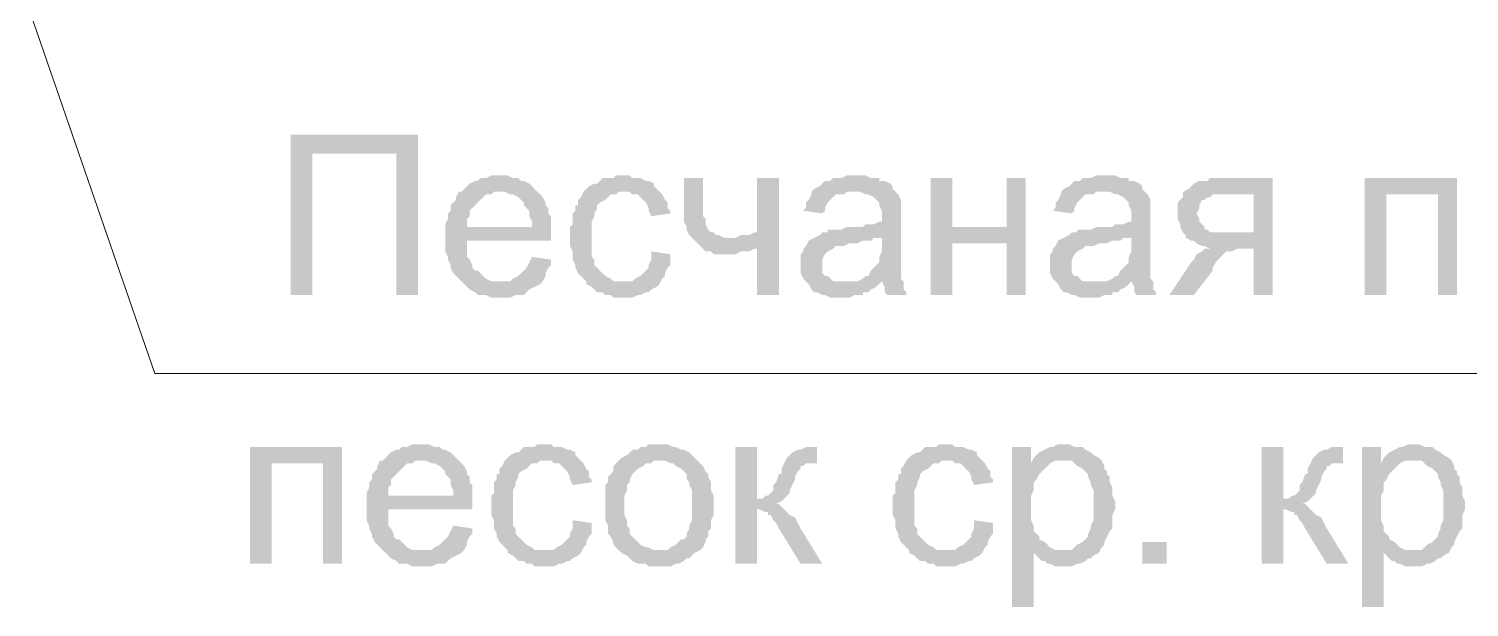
# Model space of a CAD drawing. Header units: millimetres. Extents: x -383313 to -161684, y -117025 to 99224.
# Drawn here: x -362985 to -360737, y -6086 to -5184 of the extents above; entities that cross this region are included whole.
import ezdxf

# ---------------------------------------------------------------- set-up
doc = ezdxf.new("R2010")
doc.units = ezdxf.units.MM
doc.header["$MEASUREMENT"] = 0
doc.layers.add('PDF_Geometry', color=7, linetype='Continuous')
doc.layers.add('PDF_Solid Fills', color=7, linetype='Continuous')

# ---------------------------------------------------------------- blocks, each defined once
blk = doc.blocks.new('A$Cf5759c35')
at = {"layer": 'PDF_Solid Fills'}
for points in [[(-3915.8, 12915.9), (-4114.8, 12915.9), (-4114.8, 12666.1), (-4080.9, 12666.1), (-4080.9, 12886.3), (-3949.7, 12886.3)], [(-3788.8, 12852.4), (-3788.8, 12852.4), (-3801.5, 12852.4), (-3810, 12848.2), (-3818.5, 12848.2), (-3822.7, 12843.9), (-3826.9, 12843.9), (-3835.4, 12839.7), (-3839.6, 12835.5), (-3843.9, 12831.2), (-3848.1, 12827), (-3788.8, 12827), (-3784.6, 12827), (-3780.4, 12827), (-3771.9, 12822.8), (-3767.7, 12822.8), (-3759.2, 12818.5), (-3755, 12814.3), (-3750.7, 12810.1), (-3750.7, 12805.8), (-3746.5, 12801.6), (-3742.3, 12797.4), (-3742.3, 12788.9), (-3738, 12780.4), (-3738, 12772), (-3839.6, 12772), (-3708.4, 12772), (-3708.4, 12780.4), (-3708.4, 12788.9), (-3712.6, 12793.1), (-3712.6, 12801.6), (-3716.9, 12805.8), (-3716.9, 12810.1), (-3721.1, 12818.5), (-3725.3, 12822.8), (-3729.6, 12827), (-3733.8, 12831.2), (-3738, 12835.5), (-3742.3, 12839.7), (-3750.7, 12843.9), (-3755, 12843.9), (-3759.2, 12848.2), (-3767.7, 12848.2), (-3776.1, 12852.4), (-3780.4, 12852.4)], [(-3594.1, 12852.4), (-3606.8, 12852.4), (-3611, 12848.2), (-3628, 12848.2), (-3632.2, 12843.9), (-3636.4, 12839.7), (-3640.7, 12839.7), (-3649.1, 12835.5), (-3653.4, 12831.2), (-3657.6, 12827), (-3661.8, 12818.5), (-3666.1, 12814.3), (-3666.1, 12805.8), (-3670.3, 12805.8), (-3670.3, 12797.4), (-3674.5, 12793.1), (-3674.5, 12784.7), (-3674.5, 12776.2), (-3678.8, 12772), (-3678.8, 12763.5), (-3678.8, 12755), (-3678.8, 12746.6), (-3678.8, 12742.3), (-3674.5, 12733.9), (-3674.5, 12725.4), (-3674.5, 12721.2), (-3670.3, 12712.7), (-3670.3, 12708.5), (-3666.1, 12700), (-3661.8, 12695.8), (-3657.6, 12691.5), (-3653.4, 12687.3), (-3594.1, 12687.3), (-3598.3, 12687.3), (-3602.6, 12687.3), (-3611, 12687.3), (-3615.3, 12691.5), (-3623.7, 12695.8), (-3628, 12700), (-3632.2, 12704.2), (-3632.2, 12704.2), (-3636.4, 12708.5), (-3640.7, 12712.7), (-3640.7, 12721.2), (-3644.9, 12725.4), (-3644.9, 12733.9), (-3644.9, 12738.1), (-3644.9, 12746.6), (-3644.9, 12755), (-3644.9, 12759.3), (-3644.9, 12767.7), (-3644.9, 12776.2), (-3644.9, 12780.4), (-3640.7, 12788.9), (-3640.7, 12793.1), (-3636.4, 12801.6), (-3636.4, 12805.8), (-3632.2, 12810.1), (-3632.2, 12810.1), (-3623.7, 12814.3), (-3619.5, 12818.5), (-3615.3, 12822.8), (-3606.8, 12822.8), (-3602.6, 12827), (-3594.1, 12827), (-3539.1, 12827), (-3543.3, 12831.2), (-3547.5, 12835.5), (-3547.5, 12839.7), (-3556, 12843.9), (-3560.2, 12843.9), (-3568.7, 12848.2), (-3572.9, 12848.2), (-3581.4, 12848.2), (-3585.6, 12852.4)], [(-3471.3, 12848.2), (-3501, 12848.2), (-3501, 12780.4), (-3496.7, 12772), (-3496.7, 12767.7), (-3492.5, 12759.3), (-3488.3, 12755), (-3429, 12755), (-3437.5, 12755), (-3445.9, 12759.3), (-3450.2, 12759.3), (-3454.4, 12763.5), (-3458.6, 12763.5), (-3462.9, 12767.7), (-3467.1, 12776.2), (-3467.1, 12780.4), (-3467.1, 12784.7), (-3471.3, 12788.9), (-3471.3, 12797.4), (-3471.3, 12805.8), (-3471.3, 12814.3)], [(-3352.8, 12848.2), (-3386.7, 12848.2), (-3386.7, 12763.5), (-3390.9, 12763.5), (-3399.4, 12759.3), (-3407.8, 12759.3), (-3412.1, 12759.3), (-3420.5, 12755), (-3424.8, 12755), (-3429, 12755), (-3488.3, 12755), (-3484, 12750.8), (-3479.8, 12746.6), (-3475.6, 12742.3), (-3386.7, 12738.1), (-3386.7, 12666.1), (-3352.8, 12666.1)], [(-3230, 12852.4), (-3230, 12852.4), (-3247, 12852.4), (-3255.4, 12848.2), (-3259.7, 12848.2), (-3268.1, 12848.2), (-3272.4, 12843.9), (-3280.8, 12843.9), (-3285.1, 12839.7), (-3289.3, 12835.5), (-3297.8, 12831.2), (-3302, 12827), (-3238.5, 12827), (-3234.3, 12827), (-3225.8, 12827), (-3217.3, 12822.8), (-3213.1, 12822.8), (-3204.6, 12818.5), (-3200.4, 12814.3), (-3200.4, 12814.3), (-3196.2, 12810.1), (-3196.2, 12805.8), (-3191.9, 12797.4), (-3191.9, 12788.9), (-3191.9, 12788.9), (-3191.9, 12780.4), (-3196.2, 12780.4), (-3204.6, 12776.2), (-3208.9, 12776.2), (-3217.3, 12776.2), (-3221.6, 12772), (-3230, 12772), (-3238.5, 12772), (-3247, 12772), (-3255.4, 12767.7), (-3263.9, 12767.7), (-3268.1, 12767.7), (-3276.6, 12767.7), (-3276.6, 12763.5), (-3285.1, 12763.5), (-3289.3, 12759.3), (-3191.9, 12755), (-3191.9, 12746.6), (-3191.9, 12742.3), (-3191.9, 12733.9), (-3196.2, 12725.4), (-3196.2, 12721.2), (-3196.2, 12716.9), (-3200.4, 12712.7), (-3204.6, 12708.5), (-3208.9, 12704.2), (-3213.1, 12695.8), (-3217.3, 12695.8), (-3221.6, 12691.5), (-3230, 12687.3), (-3191.9, 12687.3), (-3191.9, 12687.3), (-3187.7, 12678.8), (-3187.7, 12670.4), (-3183.5, 12666.1), (-3153.8, 12666.1), (-3153.8, 12670.4), (-3158.1, 12674.6), (-3158.1, 12683.1), (-3158.1, 12687.3), (-3162.3, 12691.5), (-3162.3, 12695.8), (-3162.3, 12700), (-3162.3, 12704.2), (-3162.3, 12712.7), (-3162.3, 12721.2), (-3162.3, 12729.6), (-3162.3, 12742.3), (-3162.3, 12784.7), (-3162.3, 12784.7), (-3162.3, 12793.1), (-3162.3, 12801.6), (-3162.3, 12805.8), (-3162.3, 12810.1), (-3162.3, 12814.3), (-3166.5, 12822.8), (-3170.8, 12827), (-3175, 12831.2), (-3175, 12835.5), (-3179.2, 12839.7), (-3187.7, 12843.9), (-3196.2, 12843.9), (-3196.2, 12848.2), (-3204.6, 12848.2), (-3208.9, 12848.2), (-3217.3, 12852.4), (-3225.8, 12852.4)], [(-3081.9, 12848.2), (-3115.7, 12848.2), (-3115.7, 12666.1), (-3081.9, 12666.1), (-3081.9, 12746.6), (-2997.2, 12746.6), (-3081.9, 12772)], [(-2967.6, 12848.2), (-2997.2, 12848.2), (-2997.2, 12772), (-3081.9, 12772), (-2997.2, 12746.6), (-2997.2, 12666.1), (-2967.6, 12666.1)], [(-2840.6, 12852.4), (-2840.6, 12852.4), (-2857.5, 12852.4), (-2866, 12848.2), (-2870.2, 12848.2), (-2878.7, 12848.2), (-2882.9, 12843.9), (-2891.4, 12843.9), (-2895.6, 12839.7), (-2899.8, 12835.5), (-2908.3, 12831.2), (-2912.5, 12827), (-2849, 12827), (-2844.8, 12827), (-2836.3, 12827), (-2827.9, 12822.8), (-2823.6, 12822.8), (-2815.2, 12818.5), (-2810.9, 12814.3), (-2810.9, 12814.3), (-2806.7, 12810.1), (-2806.7, 12805.8), (-2802.5, 12797.4), (-2802.5, 12788.9), (-2802.5, 12788.9), (-2802.5, 12780.4), (-2806.7, 12780.4), (-2815.2, 12776.2), (-2819.4, 12776.2), (-2827.9, 12776.2), (-2832.1, 12772), (-2840.6, 12772), (-2849, 12772), (-2857.5, 12772), (-2866, 12767.7), (-2874.4, 12767.7), (-2878.7, 12767.7), (-2887.1, 12767.7), (-2887.1, 12763.5), (-2895.6, 12763.5), (-2899.8, 12759.3), (-2802.5, 12755), (-2802.5, 12746.6), (-2802.5, 12742.3), (-2802.5, 12733.9), (-2806.7, 12725.4), (-2806.7, 12721.2), (-2806.7, 12716.9), (-2810.9, 12712.7), (-2815.2, 12708.5), (-2819.4, 12704.2), (-2823.6, 12695.8), (-2827.9, 12695.8), (-2832.1, 12691.5), (-2840.6, 12687.3), (-2802.5, 12687.3), (-2802.5, 12687.3), (-2798.2, 12678.8), (-2798.2, 12670.4), (-2794, 12666.1), (-2764.4, 12666.1), (-2764.4, 12670.4), (-2768.6, 12674.6), (-2768.6, 12683.1), (-2768.6, 12687.3), (-2772.8, 12691.5), (-2772.8, 12695.8), (-2772.8, 12700), (-2772.8, 12704.2), (-2772.8, 12712.7), (-2772.8, 12721.2), (-2772.8, 12729.6), (-2772.8, 12742.3), (-2772.8, 12784.7), (-2772.8, 12784.7), (-2772.8, 12793.1), (-2772.8, 12801.6), (-2772.8, 12805.8), (-2772.8, 12810.1), (-2772.8, 12814.3), (-2777.1, 12822.8), (-2781.3, 12827), (-2785.5, 12831.2), (-2785.5, 12835.5), (-2789.8, 12839.7), (-2798.2, 12843.9), (-2806.7, 12843.9), (-2806.7, 12848.2), (-2815.2, 12848.2), (-2819.4, 12848.2), (-2827.9, 12852.4), (-2836.3, 12852.4)], [(-2582.3, 12848.2), (-2679.7, 12848.2), (-2683.9, 12843.9), (-2696.6, 12843.9), (-2705.1, 12839.7), (-2709.3, 12835.5), (-2713.6, 12831.2), (-2713.6, 12831.2), (-2722, 12827), (-2612, 12822.8), (-2612, 12763.5), (-2645.8, 12763.5), (-2717.8, 12759.3), (-2717.8, 12755), (-2709.3, 12750.8), (-2705.1, 12750.8), (-2700.9, 12746.6), (-2692.4, 12742.3), (-2688.2, 12742.3), (-2679.7, 12738.1), (-2683.9, 12738.1), (-2612, 12738.1), (-2612, 12666.1), (-2582.3, 12666.1)], [(-2294.5, 12848.2), (-2438.4, 12848.2), (-2438.4, 12666.1), (-2404.5, 12666.1), (-2404.5, 12822.8), (-2324.1, 12822.8)], [(-3848.1, 12827), (-3852.3, 12827), (-3856.6, 12818.5), (-3856.6, 12814.3), (-3860.8, 12810.1), (-3865, 12805.8), (-3865, 12797.4), (-3869.3, 12793.1), (-3869.3, 12784.7), (-3873.5, 12776.2), (-3873.5, 12772), (-3873.5, 12763.5), (-3873.5, 12755), (-3873.5, 12746.6), (-3873.5, 12742.3), (-3873.5, 12733.9), (-3869.3, 12725.4), (-3869.3, 12721.2), (-3865, 12712.7), (-3865, 12708.5), (-3860.8, 12700), (-3856.6, 12695.8), (-3852.3, 12691.5), (-3848.1, 12687.3), (-3788.8, 12687.3), (-3788.8, 12687.3), (-3797.3, 12687.3), (-3801.5, 12687.3), (-3810, 12691.5), (-3814.2, 12695.8), (-3818.5, 12700), (-3822.7, 12704.2), (-3826.9, 12704.2), (-3831.2, 12708.5), (-3831.2, 12712.7), (-3835.4, 12721.2), (-3839.6, 12725.4), (-3839.6, 12733.9), (-3839.6, 12742.3), (-3839.6, 12750.8), (-3708.4, 12750.8), (-3708.4, 12750.8), (-3708.4, 12755), (-3708.4, 12763.5), (-3708.4, 12772), (-3839.6, 12772), (-3839.6, 12776.2), (-3839.6, 12784.7), (-3835.4, 12788.9), (-3835.4, 12797.4), (-3831.2, 12801.6), (-3826.9, 12805.8), (-3822.7, 12810.1), (-3818.5, 12814.3), (-3814.2, 12818.5), (-3810, 12822.8), (-3801.5, 12822.8), (-3797.3, 12827), (-3788.8, 12827)], [(-3539.1, 12827), (-3594.1, 12827), (-3585.6, 12827), (-3581.4, 12822.8), (-3572.9, 12822.8), (-3568.7, 12818.5), (-3564.5, 12814.3), (-3560.2, 12810.1), (-3556, 12801.6), (-3556, 12797.4), (-3551.8, 12788.9), (-3522.1, 12793.1), (-3522.1, 12797.4), (-3526.4, 12801.6), (-3526.4, 12810.1), (-3530.6, 12814.3), (-3534.8, 12822.8)], [(-3302, 12827), (-3302, 12822.8), (-3306.2, 12814.3), (-3310.5, 12810.1), (-3310.5, 12801.6), (-3314.7, 12797.4), (-3285.1, 12793.1), (-3280.8, 12797.4), (-3280.8, 12801.6), (-3276.6, 12810.1), (-3272.4, 12814.3), (-3268.1, 12818.5), (-3263.9, 12822.8), (-3259.7, 12822.8), (-3251.2, 12822.8), (-3247, 12827), (-3238.5, 12827)], [(-2912.5, 12827), (-2912.5, 12822.8), (-2916.8, 12814.3), (-2921, 12810.1), (-2921, 12801.6), (-2925.2, 12797.4), (-2895.6, 12793.1), (-2891.4, 12797.4), (-2891.4, 12801.6), (-2887.1, 12810.1), (-2882.9, 12814.3), (-2878.7, 12818.5), (-2874.4, 12822.8), (-2870.2, 12822.8), (-2861.7, 12822.8), (-2857.5, 12827), (-2849, 12827)], [(-2722, 12827), (-2722, 12818.5), (-2726.3, 12814.3), (-2730.5, 12810.1), (-2730.5, 12801.6), (-2730.5, 12793.1), (-2730.5, 12788.9), (-2730.5, 12784.7), (-2726.3, 12776.2), (-2726.3, 12772), (-2722, 12763.5), (-2717.8, 12759.3), (-2645.8, 12763.5), (-2645.8, 12763.5), (-2658.5, 12763.5), (-2662.8, 12763.5), (-2671.2, 12763.5), (-2679.7, 12763.5), (-2683.9, 12767.7), (-2688.2, 12767.7), (-2688.2, 12772), (-2692.4, 12776.2), (-2696.6, 12780.4), (-2696.6, 12784.7), (-2700.9, 12793.1), (-2700.9, 12793.1), (-2696.6, 12801.6), (-2696.6, 12805.8), (-2692.4, 12814.3), (-2688.2, 12814.3), (-2683.9, 12818.5), (-2679.7, 12818.5), (-2675.5, 12822.8), (-2667, 12822.8), (-2654.3, 12822.8), (-2612, 12822.8)], [(-3289.3, 12759.3), (-3297.8, 12755), (-3297.8, 12755), (-3306.2, 12750.8), (-3310.5, 12742.3), (-3314.7, 12738.1), (-3314.7, 12733.9), (-3318.9, 12729.6), (-3318.9, 12721.2), (-3318.9, 12712.7), (-3318.9, 12712.7), (-3318.9, 12704.2), (-3318.9, 12700), (-3314.7, 12691.5), (-3310.5, 12687.3), (-3306.2, 12683.1), (-3302, 12674.6), (-3302, 12674.6), (-3297.8, 12670.4), (-3293.5, 12670.4), (-3285.1, 12666.1), (-3280.8, 12666.1), (-3272.4, 12661.9), (-3263.9, 12661.9), (-3255.4, 12661.9), (-3251.2, 12661.9), (-3242.7, 12661.9), (-3234.3, 12666.1), (-3230, 12666.1), (-3221.6, 12666.1), (-3221.6, 12670.4), (-3213.1, 12670.4), (-3208.9, 12674.6), (-3200.4, 12678.8), (-3196.2, 12683.1), (-3251.2, 12687.3), (-3251.2, 12687.3), (-3259.7, 12687.3), (-3268.1, 12687.3), (-3272.4, 12691.5), (-3276.6, 12695.8), (-3280.8, 12695.8), (-3285.1, 12700), (-3285.1, 12708.5), (-3285.1, 12712.7), (-3285.1, 12716.9), (-3285.1, 12721.2), (-3280.8, 12729.6), (-3280.8, 12729.6), (-3276.6, 12733.9), (-3268.1, 12738.1), (-3263.9, 12742.3), (-3259.7, 12742.3), (-3251.2, 12742.3), (-3242.7, 12746.6), (-3238.5, 12746.6), (-3230, 12746.6), (-3221.6, 12750.8), (-3217.3, 12750.8), (-3208.9, 12750.8), (-3204.6, 12755), (-3196.2, 12755), (-3191.9, 12755)], [(-2899.8, 12759.3), (-2908.3, 12755), (-2908.3, 12755), (-2916.8, 12750.8), (-2921, 12742.3), (-2925.2, 12738.1), (-2925.2, 12733.9), (-2929.5, 12729.6), (-2929.5, 12721.2), (-2929.5, 12712.7), (-2929.5, 12712.7), (-2929.5, 12704.2), (-2929.5, 12700), (-2925.2, 12691.5), (-2921, 12687.3), (-2916.8, 12683.1), (-2912.5, 12674.6), (-2912.5, 12674.6), (-2908.3, 12670.4), (-2904.1, 12670.4), (-2895.6, 12666.1), (-2891.4, 12666.1), (-2882.9, 12661.9), (-2874.4, 12661.9), (-2866, 12661.9), (-2861.7, 12661.9), (-2853.3, 12661.9), (-2844.8, 12666.1), (-2840.6, 12666.1), (-2832.1, 12666.1), (-2832.1, 12670.4), (-2823.6, 12670.4), (-2819.4, 12674.6), (-2810.9, 12678.8), (-2806.7, 12683.1), (-2861.7, 12687.3), (-2861.7, 12687.3), (-2870.2, 12687.3), (-2878.7, 12687.3), (-2882.9, 12691.5), (-2887.1, 12695.8), (-2891.4, 12695.8), (-2895.6, 12700), (-2895.6, 12708.5), (-2895.6, 12712.7), (-2895.6, 12716.9), (-2895.6, 12721.2), (-2891.4, 12729.6), (-2891.4, 12729.6), (-2887.1, 12733.9), (-2878.7, 12738.1), (-2874.4, 12742.3), (-2870.2, 12742.3), (-2861.7, 12742.3), (-2853.3, 12746.6), (-2849, 12746.6), (-2840.6, 12746.6), (-2832.1, 12750.8), (-2827.9, 12750.8), (-2819.4, 12750.8), (-2815.2, 12755), (-2806.7, 12755), (-2802.5, 12755)], [(-3738, 12725.4), (-3738, 12725.4), (-3742.3, 12716.9), (-3746.5, 12708.5), (-3750.7, 12704.2), (-3755, 12700), (-3759.2, 12695.8), (-3759.2, 12695.8), (-3767.7, 12691.5), (-3771.9, 12687.3), (-3780.4, 12687.3), (-3788.8, 12687.3), (-3848.1, 12687.3), (-3848.1, 12687.3), (-3843.9, 12683.1), (-3839.6, 12678.8), (-3835.4, 12674.6), (-3826.9, 12670.4), (-3822.7, 12666.1), (-3814.2, 12666.1), (-3810, 12666.1), (-3801.5, 12661.9), (-3793.1, 12661.9), (-3788.8, 12661.9), (-3788.8, 12661.9), (-3780.4, 12661.9), (-3771.9, 12661.9), (-3763.4, 12666.1), (-3759.2, 12666.1), (-3750.7, 12666.1), (-3746.5, 12670.4), (-3742.3, 12674.6), (-3733.8, 12678.8), (-3733.8, 12678.8), (-3725.3, 12683.1), (-3721.1, 12687.3), (-3716.9, 12695.8), (-3716.9, 12700), (-3712.6, 12708.5), (-3708.4, 12712.7), (-3708.4, 12721.2)], [(-3551.8, 12733.9), (-3551.8, 12721.2), (-3556, 12712.7), (-3556, 12708.5), (-3560.2, 12704.2), (-3564.5, 12700), (-3568.7, 12695.8), (-3577.2, 12691.5), (-3581.4, 12687.3), (-3589.9, 12687.3), (-3594.1, 12687.3), (-3653.4, 12687.3), (-3653.4, 12683.1), (-3644.9, 12678.8), (-3640.7, 12674.6), (-3636.4, 12670.4), (-3628, 12670.4), (-3623.7, 12666.1), (-3615.3, 12666.1), (-3611, 12661.9), (-3602.6, 12661.9), (-3594.1, 12661.9), (-3589.9, 12661.9), (-3581.4, 12661.9), (-3572.9, 12666.1), (-3568.7, 12666.1), (-3560.2, 12670.4), (-3556, 12670.4), (-3551.8, 12674.6), (-3543.3, 12678.8), (-3543.3, 12678.8), (-3539.1, 12683.1), (-3534.8, 12691.5), (-3530.6, 12695.8), (-3530.6, 12700), (-3526.4, 12708.5), (-3522.1, 12712.7), (-3522.1, 12721.2), (-3522.1, 12729.6)], [(-3475.6, 12742.3), (-3471.3, 12738.1), (-3467.1, 12733.9), (-3458.6, 12733.9), (-3454.4, 12729.6), (-3445.9, 12729.6), (-3437.5, 12729.6), (-3433.2, 12729.6), (-3429, 12729.6), (-3420.5, 12729.6), (-3412.1, 12733.9), (-3407.8, 12733.9), (-3399.4, 12733.9), (-3390.9, 12738.1), (-3386.7, 12738.1)], [(-2683.9, 12738.1), (-2688.2, 12738.1), (-2692.4, 12733.9), (-2700.9, 12729.6), (-2705.1, 12721.2), (-2709.3, 12716.9), (-2743.2, 12666.1), (-2705.1, 12666.1), (-2675.5, 12704.2), (-2675.5, 12708.5), (-2671.2, 12716.9), (-2667, 12721.2), (-2662.8, 12725.4), (-2658.5, 12729.6), (-2654.3, 12733.9), (-2650.1, 12733.9), (-2645.8, 12733.9), (-2637.4, 12738.1), (-2628.9, 12738.1), (-2612, 12738.1)], [(-3911.6, 12433.3), (-3911.6, 12433.3), (-3924.3, 12433.3), (-3932.8, 12429.1), (-3941.2, 12429.1), (-3945.5, 12424.8), (-3949.7, 12424.8), (-3958.2, 12420.6), (-3962.4, 12416.4), (-3966.6, 12412.1), (-3970.9, 12407.9), (-3911.6, 12407.9), (-3907.4, 12407.9), (-3903.1, 12407.9), (-3894.7, 12403.7), (-3890.4, 12403.7), (-3882, 12399.4), (-3877.7, 12395.2), (-3873.5, 12391), (-3873.5, 12386.7), (-3869.3, 12382.5), (-3865, 12378.3), (-3865, 12369.8), (-3860.8, 12361.3), (-3860.8, 12352.9), (-3962.4, 12352.9), (-3831.2, 12352.9), (-3831.2, 12361.3), (-3831.2, 12369.8), (-3835.4, 12374), (-3835.4, 12382.5), (-3839.6, 12386.7), (-3839.6, 12391), (-3843.9, 12399.4), (-3848.1, 12403.7), (-3852.3, 12407.9), (-3856.6, 12412.1), (-3860.8, 12416.4), (-3865, 12420.6), (-3873.5, 12424.8), (-3877.7, 12424.8), (-3882, 12429.1), (-3890.4, 12429.1), (-3898.9, 12433.3), (-3903.1, 12433.3)], [(-3716.9, 12433.3), (-3729.6, 12433.3), (-3733.8, 12429.1), (-3750.7, 12429.1), (-3755, 12424.8), (-3759.2, 12420.6), (-3763.4, 12420.6), (-3771.9, 12416.4), (-3776.1, 12412.1), (-3780.4, 12407.9), (-3784.6, 12399.4), (-3788.8, 12395.2), (-3788.8, 12386.7), (-3793.1, 12386.7), (-3793.1, 12378.3), (-3797.3, 12374), (-3797.3, 12365.6), (-3797.3, 12357.1), (-3801.5, 12352.9), (-3801.5, 12344.4), (-3801.5, 12335.9), (-3801.5, 12327.5), (-3801.5, 12323.2), (-3797.3, 12314.8), (-3797.3, 12306.3), (-3797.3, 12302.1), (-3793.1, 12293.6), (-3793.1, 12289.4), (-3788.8, 12280.9), (-3784.6, 12276.7), (-3780.4, 12272.4), (-3776.1, 12268.2), (-3716.9, 12268.2), (-3721.1, 12268.2), (-3725.3, 12268.2), (-3733.8, 12268.2), (-3738, 12272.4), (-3746.5, 12276.7), (-3750.7, 12280.9), (-3755, 12285.1), (-3755, 12285.1), (-3759.2, 12289.4), (-3763.4, 12293.6), (-3763.4, 12302.1), (-3767.7, 12306.3), (-3767.7, 12314.8), (-3767.7, 12319), (-3767.7, 12327.5), (-3767.7, 12335.9), (-3767.7, 12340.2), (-3767.7, 12348.6), (-3767.7, 12357.1), (-3767.7, 12361.3), (-3763.4, 12369.8), (-3763.4, 12374), (-3759.2, 12382.5), (-3759.2, 12386.7), (-3755, 12391), (-3755, 12391), (-3746.5, 12395.2), (-3742.3, 12399.4), (-3738, 12403.7), (-3729.6, 12403.7), (-3725.3, 12407.9), (-3716.9, 12407.9), (-3661.8, 12407.9), (-3666.1, 12412.1), (-3670.3, 12416.4), (-3670.3, 12420.6), (-3678.8, 12424.8), (-3683, 12424.8), (-3691.5, 12429.1), (-3695.7, 12429.1), (-3704.2, 12429.1), (-3708.4, 12433.3)], [(-3539.1, 12433.3), (-3539.1, 12433.3), (-3556, 12433.3), (-3560.2, 12429.1), (-3568.7, 12429.1), (-3572.9, 12424.8), (-3581.4, 12424.8), (-3585.6, 12420.6), (-3589.9, 12416.4), (-3598.3, 12412.1), (-3598.3, 12412.1), (-3602.6, 12407.9), (-3539.1, 12407.9), (-3539.1, 12407.9), (-3530.6, 12407.9), (-3522.1, 12403.7), (-3517.9, 12403.7), (-3513.7, 12399.4), (-3505.2, 12395.2), (-3501, 12391), (-3496.7, 12386.7), (-3496.7, 12378.3), (-3492.5, 12374), (-3492.5, 12369.8), (-3488.3, 12361.3), (-3488.3, 12352.9), (-3488.3, 12348.6), (-3488.3, 12340.2), (-3488.3, 12335.9), (-3488.3, 12327.5), (-3488.3, 12319), (-3488.3, 12314.8), (-3492.5, 12306.3), (-3492.5, 12302.1), (-3496.7, 12293.6), (-3496.7, 12289.4), (-3501, 12285.1), (-3505.2, 12285.1), (-3509.4, 12280.9), (-3513.7, 12276.7), (-3522.1, 12272.4), (-3526.4, 12268.2), (-3534.8, 12268.2), (-3539.1, 12268.2), (-3602.6, 12268.2), (-3598.3, 12264), (-3589.9, 12259.7), (-3585.6, 12255.5), (-3581.4, 12251.3), (-3572.9, 12247), (-3568.7, 12247), (-3560.2, 12247), (-3556, 12242.8), (-3547.5, 12242.8), (-3539.1, 12242.8), (-3534.8, 12242.8), (-3530.6, 12242.8), (-3522.1, 12242.8), (-3513.7, 12247), (-3509.4, 12247), (-3501, 12251.3), (-3496.7, 12255.5), (-3492.5, 12255.5), (-3488.3, 12259.7), (-3484, 12264), (-3475.6, 12268.2), (-3471.3, 12272.4), (-3467.1, 12280.9), (-3467.1, 12285.1), (-3467.1, 12285.1), (-3462.9, 12289.4), (-3462.9, 12297.8), (-3458.6, 12302.1), (-3458.6, 12310.5), (-3458.6, 12314.8), (-3454.4, 12323.2), (-3454.4, 12331.7), (-3454.4, 12340.2), (-3454.4, 12344.4), (-3454.4, 12352.9), (-3458.6, 12361.3), (-3458.6, 12369.8), (-3458.6, 12374), (-3462.9, 12382.5), (-3462.9, 12386.7), (-3467.1, 12391), (-3471.3, 12399.4), (-3475.6, 12403.7), (-3479.8, 12407.9), (-3484, 12412.1), (-3488.3, 12416.4), (-3492.5, 12420.6), (-3501, 12424.8), (-3505.2, 12424.8), (-3513.7, 12429.1), (-3517.9, 12429.1), (-3526.4, 12433.3), (-3530.6, 12433.3)], [(-3090.3, 12433.3), (-3103, 12433.3), (-3107.3, 12429.1), (-3124.2, 12429.1), (-3128.4, 12424.8), (-3132.7, 12420.6), (-3136.9, 12420.6), (-3145.4, 12416.4), (-3149.6, 12412.1), (-3153.8, 12407.9), (-3158.1, 12399.4), (-3162.3, 12395.2), (-3162.3, 12386.7), (-3166.5, 12386.7), (-3166.5, 12378.3), (-3170.8, 12374), (-3170.8, 12365.6), (-3170.8, 12357.1), (-3175, 12352.9), (-3175, 12344.4), (-3175, 12335.9), (-3175, 12327.5), (-3175, 12323.2), (-3170.8, 12314.8), (-3170.8, 12306.3), (-3170.8, 12302.1), (-3166.5, 12293.6), (-3166.5, 12289.4), (-3162.3, 12280.9), (-3158.1, 12276.7), (-3153.8, 12272.4), (-3149.6, 12268.2), (-3090.3, 12268.2), (-3094.6, 12268.2), (-3098.8, 12268.2), (-3107.3, 12268.2), (-3111.5, 12272.4), (-3120, 12276.7), (-3124.2, 12280.9), (-3128.4, 12285.1), (-3128.4, 12285.1), (-3132.7, 12289.4), (-3136.9, 12293.6), (-3136.9, 12302.1), (-3141.1, 12306.3), (-3141.1, 12314.8), (-3141.1, 12319), (-3141.1, 12327.5), (-3141.1, 12335.9), (-3141.1, 12340.2), (-3141.1, 12348.6), (-3141.1, 12357.1), (-3141.1, 12361.3), (-3136.9, 12369.8), (-3136.9, 12374), (-3132.7, 12382.5), (-3132.7, 12386.7), (-3128.4, 12391), (-3128.4, 12391), (-3120, 12395.2), (-3115.7, 12399.4), (-3111.5, 12403.7), (-3103, 12403.7), (-3098.8, 12407.9), (-3090.3, 12407.9), (-3035.3, 12407.9), (-3039.5, 12412.1), (-3043.8, 12416.4), (-3043.8, 12420.6), (-3052.2, 12424.8), (-3056.5, 12424.8), (-3064.9, 12429.1), (-3069.2, 12429.1), (-3077.6, 12429.1), (-3081.9, 12433.3)], [(-2908.3, 12433.3), (-2908.3, 12433.3), (-2916.8, 12433.3), (-2925.2, 12429.1), (-2929.5, 12429.1), (-2937.9, 12424.8), (-2937.9, 12424.8), (-2946.4, 12420.6), (-2950.6, 12416.4), (-2954.9, 12412.1), (-2908.3, 12407.9), (-2904.1, 12407.9), (-2895.6, 12407.9), (-2891.4, 12403.7), (-2887.1, 12399.4), (-2878.7, 12395.2), (-2874.4, 12391), (-2870.2, 12386.7), (-2870.2, 12382.5), (-2866, 12374), (-2866, 12369.8), (-2861.7, 12361.3), (-2861.7, 12357.1), (-2861.7, 12348.6), (-2861.7, 12340.2), (-2861.7, 12335.9), (-2861.7, 12327.5), (-2861.7, 12319), (-2861.7, 12314.8), (-2866, 12306.3), (-2866, 12302.1), (-2870.2, 12293.6), (-2870.2, 12289.4), (-2874.4, 12285.1), (-2878.7, 12280.9), (-2887.1, 12276.7), (-2891.4, 12272.4), (-2895.6, 12268.2), (-2904.1, 12268.2), (-2912.5, 12268.2), (-2954.9, 12264), (-2954.9, 12264), (-2946.4, 12255.5), (-2942.2, 12251.3), (-2937.9, 12251.3), (-2933.7, 12247), (-2929.5, 12247), (-2921, 12242.8), (-2916.8, 12242.8), (-2908.3, 12242.8), (-2908.3, 12242.8), (-2899.8, 12242.8), (-2895.6, 12242.8), (-2887.1, 12247), (-2882.9, 12247), (-2874.4, 12251.3), (-2870.2, 12255.5), (-2866, 12255.5), (-2861.7, 12259.7), (-2853.3, 12264), (-2849, 12272.4), (-2844.8, 12276.7), (-2844.8, 12280.9), (-2840.6, 12289.4), (-2840.6, 12289.4), (-2836.3, 12297.8), (-2832.1, 12302.1), (-2832.1, 12310.5), (-2832.1, 12319), (-2832.1, 12323.2), (-2827.9, 12331.7), (-2827.9, 12340.2), (-2827.9, 12340.2), (-2827.9, 12344.4), (-2832.1, 12352.9), (-2832.1, 12361.3), (-2832.1, 12365.6), (-2836.3, 12374), (-2836.3, 12382.5), (-2840.6, 12386.7), (-2840.6, 12391), (-2844.8, 12395.2), (-2844.8, 12399.4), (-2849, 12407.9), (-2853.3, 12412.1), (-2861.7, 12416.4), (-2866, 12420.6), (-2866, 12420.6), (-2874.4, 12424.8), (-2878.7, 12429.1), (-2887.1, 12429.1), (-2891.4, 12429.1), (-2899.8, 12433.3)], [(-2362.2, 12433.3), (-2362.2, 12433.3), (-2370.7, 12433.3), (-2379.1, 12429.1), (-2383.4, 12429.1), (-2391.8, 12424.8), (-2391.8, 12424.8), (-2400.3, 12420.6), (-2404.5, 12416.4), (-2408.8, 12412.1), (-2362.2, 12407.9), (-2358, 12407.9), (-2349.5, 12407.9), (-2345.3, 12403.7), (-2341, 12399.4), (-2332.6, 12395.2), (-2328.3, 12391), (-2324.1, 12386.7), (-2324.1, 12382.5), (-2319.9, 12374), (-2319.9, 12369.8), (-2315.6, 12361.3), (-2315.6, 12357.1), (-2315.6, 12348.6), (-2315.6, 12340.2), (-2315.6, 12335.9), (-2315.6, 12327.5), (-2315.6, 12319), (-2315.6, 12314.8), (-2319.9, 12306.3), (-2319.9, 12302.1), (-2324.1, 12293.6), (-2324.1, 12289.4), (-2328.3, 12285.1), (-2332.6, 12280.9), (-2341, 12276.7), (-2345.3, 12272.4), (-2349.5, 12268.2), (-2358, 12268.2), (-2366.4, 12268.2), (-2408.8, 12264), (-2408.8, 12264), (-2400.3, 12255.5), (-2396.1, 12251.3), (-2391.8, 12251.3), (-2387.6, 12247), (-2383.4, 12247), (-2374.9, 12242.8), (-2370.7, 12242.8), (-2362.2, 12242.8), (-2362.2, 12242.8), (-2353.7, 12242.8), (-2349.5, 12242.8), (-2341, 12247), (-2336.8, 12247), (-2328.3, 12251.3), (-2324.1, 12255.5), (-2319.9, 12255.5), (-2315.6, 12259.7), (-2307.2, 12264), (-2302.9, 12272.4), (-2298.7, 12276.7), (-2298.7, 12280.9), (-2294.5, 12289.4), (-2294.5, 12289.4), (-2290.2, 12297.8), (-2286, 12302.1), (-2286, 12310.5), (-2286, 12319), (-2286, 12323.2), (-2281.8, 12331.7), (-2281.8, 12340.2), (-2281.8, 12340.2), (-2281.8, 12344.4), (-2286, 12352.9), (-2286, 12361.3), (-2286, 12365.6), (-2290.2, 12374), (-2290.2, 12382.5), (-2294.5, 12386.7), (-2294.5, 12391), (-2298.7, 12395.2), (-2298.7, 12399.4), (-2302.9, 12407.9), (-2307.2, 12412.1), (-2315.6, 12416.4), (-2319.9, 12420.6), (-2319.9, 12420.6), (-2328.3, 12424.8), (-2332.6, 12429.1), (-2341, 12429.1), (-2345.3, 12429.1), (-2353.7, 12433.3)], [(-4034.4, 12429.1), (-4178.3, 12429.1), (-4178.3, 12247), (-4144.4, 12247), (-4144.4, 12403.7), (-4064, 12403.7)], [(-3386.7, 12429.1), (-3420.5, 12429.1), (-3420.5, 12247), (-3386.7, 12247), (-3386.7, 12331.7), (-3344.3, 12331.7), (-3348.6, 12335.9), (-3352.8, 12340.2), (-3357, 12340.2), (-3357, 12340.2), (-3348.6, 12344.4), (-3344.3, 12348.6), (-3386.7, 12348.6)], [(-3293.5, 12429.1), (-3310.5, 12429.1), (-3318.9, 12424.8), (-3323.2, 12424.8), (-3331.6, 12420.6), (-3335.9, 12416.4), (-3335.9, 12416.4), (-3340.1, 12412.1), (-3344.3, 12403.7), (-3302, 12403.7), (-3293.5, 12403.7)], [(-2959.1, 12429.1), (-2988.7, 12429.1), (-2988.7, 12179.3), (-2954.9, 12179.3), (-2954.9, 12264), (-2912.5, 12268.2), (-2916.8, 12268.2), (-2921, 12268.2), (-2929.5, 12272.4), (-2933.7, 12276.7), (-2937.9, 12280.9), (-2946.4, 12285.1), (-2946.4, 12289.4), (-2950.6, 12293.6), (-2954.9, 12297.8), (-2954.9, 12306.3), (-2959.1, 12314.8), (-2959.1, 12319), (-2959.1, 12327.5), (-2959.1, 12335.9), (-2959.1, 12340.2), (-2959.1, 12348.6), (-2959.1, 12352.9), (-2954.9, 12361.3), (-2954.9, 12369.8), (-2954.9, 12374), (-2950.6, 12378.3), (-2946.4, 12386.7), (-2942.2, 12391), (-2937.9, 12395.2), (-2933.7, 12399.4), (-2929.5, 12403.7), (-2959.1, 12403.7)], [(-2954.9, 12412.1), (-2959.1, 12403.7), (-2929.5, 12403.7), (-2921, 12407.9), (-2916.8, 12407.9), (-2908.3, 12407.9)], [(-2565.4, 12429.1), (-2599.3, 12429.1), (-2599.3, 12247), (-2565.4, 12247), (-2565.4, 12331.7), (-2523.1, 12331.7), (-2527.3, 12335.9), (-2531.5, 12340.2), (-2535.8, 12340.2), (-2535.8, 12340.2), (-2527.3, 12344.4), (-2523.1, 12348.6), (-2565.4, 12348.6)], [(-2472.3, 12429.1), (-2489.2, 12429.1), (-2497.7, 12424.8), (-2501.9, 12424.8), (-2510.4, 12420.6), (-2514.6, 12416.4), (-2514.6, 12416.4), (-2518.8, 12412.1), (-2523.1, 12403.7), (-2480.7, 12403.7), (-2472.3, 12403.7)], [(-2413, 12429.1), (-2442.6, 12429.1), (-2442.6, 12179.3), (-2408.8, 12179.3), (-2408.8, 12264), (-2366.4, 12268.2), (-2370.7, 12268.2), (-2374.9, 12268.2), (-2383.4, 12272.4), (-2387.6, 12276.7), (-2391.8, 12280.9), (-2400.3, 12285.1), (-2400.3, 12289.4), (-2404.5, 12293.6), (-2408.8, 12297.8), (-2408.8, 12306.3), (-2413, 12314.8), (-2413, 12319), (-2413, 12327.5), (-2413, 12335.9), (-2413, 12340.2), (-2413, 12348.6), (-2413, 12352.9), (-2408.8, 12361.3), (-2408.8, 12369.8), (-2408.8, 12374), (-2404.5, 12378.3), (-2400.3, 12386.7), (-2396.1, 12391), (-2391.8, 12395.2), (-2387.6, 12399.4), (-2383.4, 12403.7), (-2413, 12403.7)], [(-2408.8, 12412.1), (-2413, 12403.7), (-2383.4, 12403.7), (-2374.9, 12407.9), (-2370.7, 12407.9), (-2362.2, 12407.9)], [(-3970.9, 12407.9), (-3975.1, 12407.9), (-3979.3, 12399.4), (-3979.3, 12395.2), (-3983.6, 12391), (-3987.8, 12386.7), (-3987.8, 12378.3), (-3992, 12374), (-3992, 12365.6), (-3996.3, 12357.1), (-3996.3, 12352.9), (-3996.3, 12344.4), (-3996.3, 12335.9), (-3996.3, 12327.5), (-3996.3, 12323.2), (-3996.3, 12314.8), (-3992, 12306.3), (-3992, 12302.1), (-3987.8, 12293.6), (-3987.8, 12289.4), (-3983.6, 12280.9), (-3979.3, 12276.7), (-3975.1, 12272.4), (-3970.9, 12268.2), (-3911.6, 12268.2), (-3911.6, 12268.2), (-3920.1, 12268.2), (-3924.3, 12268.2), (-3932.8, 12272.4), (-3937, 12276.7), (-3941.2, 12280.9), (-3945.5, 12285.1), (-3949.7, 12285.1), (-3953.9, 12289.4), (-3953.9, 12293.6), (-3958.2, 12302.1), (-3962.4, 12306.3), (-3962.4, 12314.8), (-3962.4, 12323.2), (-3962.4, 12331.7), (-3831.2, 12331.7), (-3831.2, 12331.7), (-3831.2, 12335.9), (-3831.2, 12344.4), (-3831.2, 12352.9), (-3962.4, 12352.9), (-3962.4, 12357.1), (-3962.4, 12365.6), (-3958.2, 12369.8), (-3958.2, 12378.3), (-3953.9, 12382.5), (-3949.7, 12386.7), (-3945.5, 12391), (-3941.2, 12395.2), (-3937, 12399.4), (-3932.8, 12403.7), (-3924.3, 12403.7), (-3920.1, 12407.9), (-3911.6, 12407.9)], [(-3661.8, 12407.9), (-3716.9, 12407.9), (-3708.4, 12407.9), (-3704.2, 12403.7), (-3695.7, 12403.7), (-3691.5, 12399.4), (-3687.2, 12395.2), (-3683, 12391), (-3678.8, 12382.5), (-3678.8, 12378.3), (-3674.5, 12369.8), (-3644.9, 12374), (-3644.9, 12378.3), (-3649.1, 12382.5), (-3649.1, 12391), (-3653.4, 12395.2), (-3657.6, 12403.7)], [(-3602.6, 12407.9), (-3606.8, 12403.7), (-3611, 12399.4), (-3611, 12391), (-3615.3, 12386.7), (-3619.5, 12382.5), (-3619.5, 12374), (-3623.7, 12369.8), (-3623.7, 12361.3), (-3623.7, 12352.9), (-3623.7, 12344.4), (-3623.7, 12335.9), (-3623.7, 12335.9), (-3623.7, 12327.5), (-3623.7, 12319), (-3623.7, 12314.8), (-3619.5, 12306.3), (-3619.5, 12297.8), (-3619.5, 12293.6), (-3615.3, 12289.4), (-3611, 12280.9), (-3611, 12276.7), (-3606.8, 12272.4), (-3602.6, 12268.2), (-3539.1, 12268.2), (-3543.3, 12268.2), (-3547.5, 12268.2), (-3556, 12272.4), (-3560.2, 12272.4), (-3568.7, 12276.7), (-3572.9, 12280.9), (-3577.2, 12285.1), (-3577.2, 12285.1), (-3581.4, 12289.4), (-3585.6, 12293.6), (-3585.6, 12302.1), (-3589.9, 12306.3), (-3589.9, 12314.8), (-3594.1, 12323.2), (-3594.1, 12327.5), (-3594.1, 12335.9), (-3594.1, 12340.2), (-3594.1, 12348.6), (-3594.1, 12352.9), (-3589.9, 12361.3), (-3589.9, 12369.8), (-3585.6, 12374), (-3585.6, 12378.3), (-3581.4, 12386.7), (-3577.2, 12391), (-3577.2, 12391), (-3572.9, 12395.2), (-3564.5, 12399.4), (-3560.2, 12403.7), (-3551.8, 12403.7), (-3547.5, 12407.9), (-3539.1, 12407.9)], [(-3344.3, 12403.7), (-3348.6, 12395.2), (-3348.6, 12386.7), (-3352.8, 12386.7), (-3357, 12374), (-3361.3, 12369.8), (-3361.3, 12361.3), (-3365.5, 12357.1), (-3365.5, 12357.1), (-3369.7, 12352.9), (-3374, 12352.9), (-3378.2, 12348.6), (-3386.7, 12348.6), (-3344.3, 12348.6), (-3340.1, 12352.9), (-3335.9, 12357.1), (-3335.9, 12361.3), (-3331.6, 12369.8), (-3327.4, 12378.3), (-3327.4, 12382.5), (-3323.2, 12391), (-3318.9, 12395.2), (-3318.9, 12399.4), (-3314.7, 12399.4), (-3310.5, 12403.7), (-3302, 12403.7)], [(-3035.3, 12407.9), (-3090.3, 12407.9), (-3081.9, 12407.9), (-3077.6, 12403.7), (-3069.2, 12403.7), (-3064.9, 12399.4), (-3060.7, 12395.2), (-3056.5, 12391), (-3052.2, 12382.5), (-3052.2, 12378.3), (-3048, 12369.8), (-3018.4, 12374), (-3018.4, 12378.3), (-3022.6, 12382.5), (-3022.6, 12391), (-3026.8, 12395.2), (-3031.1, 12403.7)], [(-2523.1, 12403.7), (-2527.3, 12395.2), (-2527.3, 12386.7), (-2531.5, 12386.7), (-2535.8, 12374), (-2540, 12369.8), (-2540, 12361.3), (-2544.2, 12357.1), (-2544.2, 12357.1), (-2548.5, 12352.9), (-2552.7, 12352.9), (-2556.9, 12348.6), (-2565.4, 12348.6), (-2523.1, 12348.6), (-2518.8, 12352.9), (-2514.6, 12357.1), (-2514.6, 12361.3), (-2510.4, 12369.8), (-2506.1, 12378.3), (-2506.1, 12382.5), (-2501.9, 12391), (-2497.7, 12395.2), (-2497.7, 12399.4), (-2493.4, 12399.4), (-2489.2, 12403.7), (-2480.7, 12403.7)], [(-3344.3, 12331.7), (-3386.7, 12331.7), (-3382.4, 12331.7), (-3374, 12327.5), (-3369.7, 12327.5), (-3369.7, 12323.2), (-3365.5, 12323.2), (-3361.3, 12314.8), (-3357, 12310.5), (-3352.8, 12302.1), (-3318.9, 12247), (-3285.1, 12247), (-3318.9, 12302.1), (-3318.9, 12302.1), (-3323.2, 12310.5), (-3327.4, 12319), (-3335.9, 12323.2), (-3340.1, 12327.5)], [(-2523.1, 12331.7), (-2565.4, 12331.7), (-2561.2, 12331.7), (-2552.7, 12327.5), (-2548.5, 12327.5), (-2548.5, 12323.2), (-2544.2, 12323.2), (-2540, 12314.8), (-2535.8, 12310.5), (-2531.5, 12302.1), (-2497.7, 12247), (-2463.8, 12247), (-2497.7, 12302.1), (-2497.7, 12302.1), (-2501.9, 12310.5), (-2506.1, 12319), (-2514.6, 12323.2), (-2518.8, 12327.5)], [(-3860.8, 12306.3), (-3860.8, 12306.3), (-3865, 12297.8), (-3869.3, 12289.4), (-3873.5, 12285.1), (-3877.7, 12280.9), (-3882, 12276.7), (-3882, 12276.7), (-3890.4, 12272.4), (-3894.7, 12268.2), (-3903.1, 12268.2), (-3911.6, 12268.2), (-3970.9, 12268.2), (-3970.9, 12268.2), (-3966.6, 12264), (-3962.4, 12259.7), (-3958.2, 12255.5), (-3949.7, 12251.3), (-3945.5, 12247), (-3937, 12247), (-3932.8, 12247), (-3924.3, 12242.8), (-3915.8, 12242.8), (-3911.6, 12242.8), (-3911.6, 12242.8), (-3903.1, 12242.8), (-3894.7, 12242.8), (-3886.2, 12247), (-3882, 12247), (-3873.5, 12247), (-3869.3, 12251.3), (-3865, 12255.5), (-3856.6, 12259.7), (-3856.6, 12259.7), (-3848.1, 12264), (-3843.9, 12268.2), (-3839.6, 12276.7), (-3839.6, 12280.9), (-3835.4, 12289.4), (-3831.2, 12293.6), (-3831.2, 12302.1)], [(-3674.5, 12314.8), (-3674.5, 12302.1), (-3678.8, 12293.6), (-3678.8, 12289.4), (-3683, 12285.1), (-3687.2, 12280.9), (-3691.5, 12276.7), (-3699.9, 12272.4), (-3704.2, 12268.2), (-3712.6, 12268.2), (-3716.9, 12268.2), (-3776.1, 12268.2), (-3776.1, 12264), (-3767.7, 12259.7), (-3763.4, 12255.5), (-3759.2, 12251.3), (-3750.7, 12251.3), (-3746.5, 12247), (-3738, 12247), (-3733.8, 12242.8), (-3725.3, 12242.8), (-3716.9, 12242.8), (-3712.6, 12242.8), (-3704.2, 12242.8), (-3695.7, 12247), (-3691.5, 12247), (-3683, 12251.3), (-3678.8, 12251.3), (-3674.5, 12255.5), (-3666.1, 12259.7), (-3666.1, 12259.7), (-3661.8, 12264), (-3657.6, 12272.4), (-3653.4, 12276.7), (-3653.4, 12280.9), (-3649.1, 12289.4), (-3644.9, 12293.6), (-3644.9, 12302.1), (-3644.9, 12310.5)], [(-3048, 12314.8), (-3048, 12302.1), (-3052.2, 12293.6), (-3052.2, 12289.4), (-3056.5, 12285.1), (-3060.7, 12280.9), (-3064.9, 12276.7), (-3073.4, 12272.4), (-3077.6, 12268.2), (-3086.1, 12268.2), (-3090.3, 12268.2), (-3149.6, 12268.2), (-3149.6, 12264), (-3141.1, 12259.7), (-3136.9, 12255.5), (-3132.7, 12251.3), (-3124.2, 12251.3), (-3120, 12247), (-3111.5, 12247), (-3107.3, 12242.8), (-3098.8, 12242.8), (-3090.3, 12242.8), (-3086.1, 12242.8), (-3077.6, 12242.8), (-3069.2, 12247), (-3064.9, 12247), (-3056.5, 12251.3), (-3052.2, 12251.3), (-3048, 12255.5), (-3039.5, 12259.7), (-3039.5, 12259.7), (-3035.3, 12264), (-3031.1, 12272.4), (-3026.8, 12276.7), (-3026.8, 12280.9), (-3022.6, 12289.4), (-3018.4, 12293.6), (-3018.4, 12302.1), (-3018.4, 12310.5)]]:
    blk.add_hatch(color=8, dxfattribs=at).paths.add_polyline_path(points)
at = {"layer": 'PDF_Geometry', "color": 8, "lineweight": 13}
blk.add_lwpolyline([(-4982.6, 14439.9), (-4326.5, 12543.4), (-880.5, 12543.4)], dxfattribs=at)
at = {"layer": 'PDF_Solid Fills', "color": 8, "lineweight": 13}
for points in [[(-3915.8, 12915.9), (-3949.7, 12886.3), (-3915.8, 12666.1), (-3949.7, 12666.1)], [(-2294.5, 12848.2), (-2324.1, 12822.8), (-2294.5, 12666.1), (-2324.1, 12666.1)], [(-3230, 12687.3), (-3251.2, 12687.3), (-3191.9, 12687.3), (-3196.2, 12683.1)], [(-2840.6, 12687.3), (-2861.7, 12687.3), (-2802.5, 12687.3), (-2806.7, 12683.1)], [(-4034.4, 12429.1), (-4064, 12403.7), (-4034.4, 12247), (-4064, 12247)], [(-2785.5, 12247), (-2785.5, 12280.9), (-2747.4, 12247), (-2747.4, 12280.9)]]:
    blk.add_solid(points, dxfattribs=at)

msp = doc.modelspace()

# ---------------------------------------------------------------- block references
at = {"ltscale": 100}
msp.add_blockref('A$Cf5759c35', (-358461.97282, -18264.93104), dxfattribs=at)

doc.saveas('drawing.dxf')
